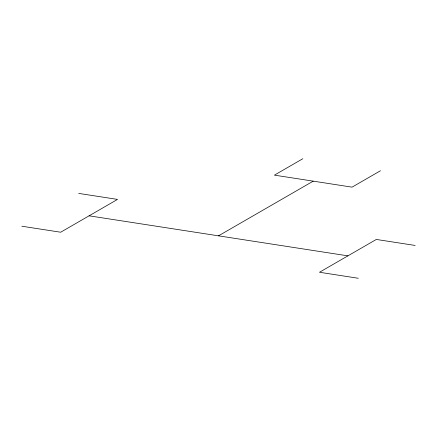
<?xml version="1.0" encoding="UTF-8"?>
<svg xmlns="http://www.w3.org/2000/svg" width="437" height="437" viewBox="0 0 437 437"><rect width="100%" height="100%" fill="white"/><g stroke="black" fill="none" stroke-linecap="round" stroke-linejoin="round"><path stroke-width="0.66" d="M302.83 158.729L274.409 175.139L352.053 187.151L380.474 170.741M218.5 235.838L313.231 181.142M78.687 193.405L117.515 199.409L60.672 232.227L21.85 226.219M415.15 245.452L376.328 239.449L319.485 272.262L358.313 278.271M89.093 215.818L347.907 255.858"/></g></svg>
